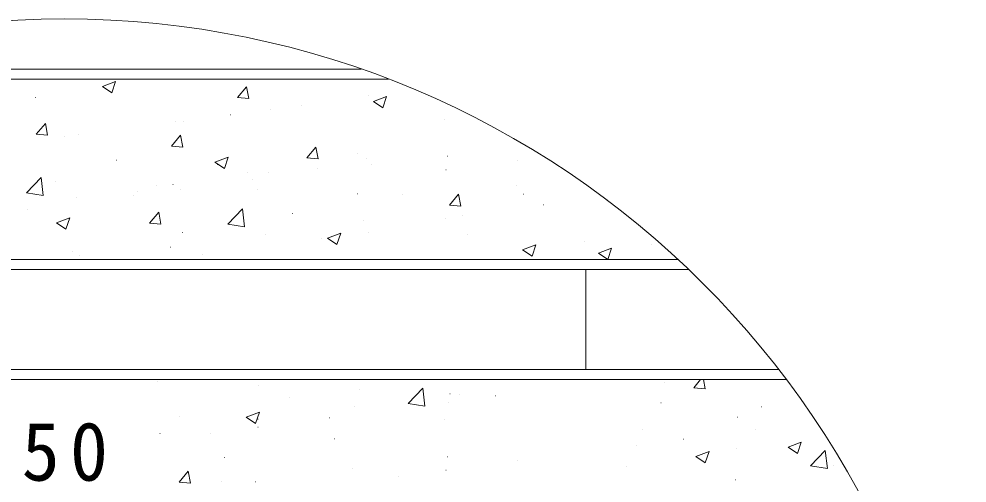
# Model space of a CAD drawing. Units: millimetres on the paper, enlarged 5 times, with parts at other scales. Extents: x -1291 to 1380, y -976 to 962.
# Drawn here: x 1082.1 to 1318.4, y -311.9 to -196.1 of the extents above; entities that cross this region are included whole.
import ezdxf

# ---------------------------------------------------------------- set-up
doc = ezdxf.new("R2010")
doc.units = ezdxf.units.MM
doc.header["$LTSCALE"] = 5
for name, color, linetype, lineweight in [('F-2_F-2ﾚｲﾔ', 3, 'Continuous', 9), ('F-4_F-4ﾚｲﾔ', 7, 'Continuous', 9), ('F-5_F-5ﾚｲﾔ', 2, 'Continuous', 9), ('F-A_F-Aﾚｲﾔ', 7, 'Continuous', 9)]:
    doc.layers.add(name, color=color, linetype=linetype, lineweight=lineweight)
doc.styles.add('ＭＳ ゴシック', font='')
doc.styles.get('ＭＳ ゴシック').set_extended_font_data('MS Gothic')

msp = doc.modelspace()

# ---------------------------------------------------------------- linework, layer by layer
at = {"layer": 'F-2_F-2ﾚｲﾔ'}
for p, q in [((1019.464, -208.583), (1167.366, -208.583)), ((1174.193, -211.083), (1012.638, -211.083)), ((940.445, -256.083), (1246.386, -256.083)), ((1249.039, -258.583), (937.792, -258.583)), ((1223.415, -258.583), (1223.415, -283.583)), ((1271.513, -283.583), (915.318, -283.583)), ((1273.415, -286.083), (913.415, -286.083))]:
    msp.add_line(p, q, dxfattribs=at)
at = {"layer": 'F-5_F-5ﾚｲﾔ', "color": 7}
msp.add_circle((1093.415, -421.083), 225, dxfattribs=at)
at = {"layer": 'F-A_F-Aﾚｲﾔ'}
for p, q in [((1102.917, -212.925), (1106.207, -211.662)), ((1105.254, -214.503), (1106.207, -211.663)), ((1102.917, -212.926), (1105.254, -214.503)), ((1136.577, -215.718), (1138.842, -213.019)), ((1139.386, -215.964), (1138.843, -213.019)), ((1086.176, -215.719), (1086.201, -215.719)), ((1136.577, -215.719), (1139.385, -215.964)), ((1169.189, -215.187), (1169.214, -215.187)), ((1170.447, -216.69), (1172.785, -218.266)), ((1170.448, -216.688), (1173.738, -215.425)), ((1172.785, -218.266), (1173.738, -215.427)), ((1144.783, -218.71), (1144.808, -218.71)), ((1152.575, -217.689), (1152.6, -217.689)), ((1121.048, -221.718), (1121.073, -221.718)), ((1123.015, -221.58), (1123.04, -221.58)), ((1134.779, -220.032), (1134.804, -220.032)), ((1188.1, -221.147), (1188.125, -221.147)), ((1086.427, -224.856), (1088.692, -222.156)), ((1089.237, -225.102), (1088.694, -222.156)), ((1086.427, -224.856), (1089.236, -225.102)), ((1093.339, -225.487), (1093.364, -225.487)), ((1096.922, -225.027), (1096.947, -225.027)), ((1120.131, -227.805), (1122.396, -225.105)), ((1122.941, -228.05), (1122.398, -225.105)), ((1120.131, -227.805), (1122.94, -228.051)), ((1153.835, -230.754), (1156.101, -228.054)), ((1156.645, -230.999), (1156.102, -228.054)), ((1106.446, -231.328), (1106.471, -231.328)), ((1130.966, -231.844), (1134.256, -230.581)), ((1133.303, -233.422), (1134.256, -230.582)), ((1153.835, -230.754), (1156.644, -230.999)), ((1166.448, -229.645), (1166.473, -229.645)), ((1168.618, -230.829), (1168.643, -230.829)), ((1188.953, -230.315), (1188.978, -230.315)), ((1206.339, -231.36), (1206.364, -231.36)), ((1130.965, -231.845), (1133.303, -233.422)), ((1131.53, -232.388), (1131.555, -232.388)), ((1156.615, -233.448), (1156.64, -233.448)), ((1169.89, -232.315), (1169.915, -232.315)), ((1188.543, -233.702), (1188.568, -233.702)), ((1083.978, -239.499), (1087.638, -235.684)), ((1088.157, -240.147), (1087.638, -235.684)), ((1139.044, -234.349), (1139.069, -234.349)), ((1140.214, -236.222), (1140.239, -236.222)), ((1144.212, -234.353), (1144.237, -234.353)), ((1091.269, -236.58), (1091.294, -236.58)), ((1116.354, -237.64), (1116.379, -237.64)), ((1120.477, -237.361), (1120.502, -237.361)), ((1122.417, -238.565), (1122.442, -238.565)), ((1206.046, -237.591), (1206.071, -237.591)), ((1083.978, -239.499), (1088.157, -240.148)), ((1096.351, -240.669), (1096.376, -240.669)), ((1110.654, -240.114), (1110.679, -240.114)), ((1111.64, -239.053), (1111.665, -239.053)), ((1141.438, -238.7), (1141.463, -238.7)), ((1166.522, -239.76), (1166.547, -239.76)), ((1177.707, -239.962), (1177.732, -239.962)), ((1189.429, -242.549), (1191.695, -239.849)), ((1192.239, -242.794), (1191.695, -239.849)), ((1207.898, -239.807), (1207.923, -239.807)), ((1189.429, -242.549), (1192.238, -242.794)), ((1212.787, -242.435), (1212.812, -242.435)), ((1228.529, -241.501), (1228.554, -241.501)), ((1084.236, -243.757), (1084.261, -243.757)), ((1091.484, -247), (1094.774, -245.737)), ((1093.821, -248.578), (1094.774, -245.738)), ((1114.671, -247.031), (1116.936, -244.332)), ((1117.48, -247.277), (1116.937, -244.331)), ((1134.127, -247.277), (1137.787, -243.462)), ((1138.307, -247.925), (1137.788, -243.462)), ((1150.303, -244.666), (1150.328, -244.666)), ((1192.721, -245.059), (1192.746, -245.059)), ((1091.483, -247.001), (1093.821, -248.578)), ((1114.671, -247.031), (1117.479, -247.277)), ((1134.128, -247.277), (1138.307, -247.925)), ((1168.046, -246.472), (1168.071, -246.472)), ((1188.381, -245.958), (1188.406, -245.958)), ((1122.9, -249.37), (1122.925, -249.37)), ((1143.641, -249.995), (1143.666, -249.995)), ((1159.015, -250.763), (1162.305, -249.5)), ((1161.352, -252.341), (1162.304, -249.501)), ((1169.292, -249.3), (1169.317, -249.3)), ((1193.978, -249.893), (1194.003, -249.893)), ((1157.529, -250.848), (1157.554, -250.848)), ((1159.014, -250.764), (1161.351, -252.341)), ((1207.652, -253.729), (1210.942, -252.466)), ((1209.989, -255.307), (1210.941, -252.468)), ((1223.057, -251.703), (1223.082, -251.703)), ((1239.742, -252.275), (1239.767, -252.275)), ((1095.496, -254.074), (1095.521, -254.074)), ((1097.097, -255.214), (1097.122, -255.214)), ((1119.906, -253.003), (1119.931, -253.003)), ((1127.852, -254.755), (1127.877, -254.755)), ((1207.651, -253.731), (1209.988, -255.307)), ((1226.545, -254.526), (1229.836, -253.263)), ((1226.545, -254.528), (1228.85, -256.083)), ((1228.889, -256.083), (1229.835, -253.265)), ((1116.711, -286.556), (1116.736, -286.556)), ((1141.795, -287.615), (1141.82, -287.615)), ((1179.124, -292.059), (1182.784, -288.244)), ((1183.303, -292.707), (1182.784, -288.244)), ((1242.908, -286.739), (1242.933, -286.739)), ((1250.318, -288.1), (1252.011, -286.083)), ((1250.318, -288.101), (1253.126, -288.346)), ((1253.127, -288.346), (1252.709, -286.083)), ((1149.437, -290.533), (1149.462, -290.533)), ((1166.88, -288.675), (1166.905, -288.675)), ((1189.524, -289.673), (1189.549, -289.673)), ((1191.964, -289.735), (1191.989, -289.735)), ((1200.904, -290.169), (1200.929, -290.169)), ((1165.789, -292.681), (1165.814, -292.681)), ((1179.124, -292.059), (1183.303, -292.707)), ((1189.141, -291.718), (1189.166, -291.718)), ((1242.132, -291.855), (1242.157, -291.855)), ((1267.217, -292.914), (1267.242, -292.914)), ((1122.033, -295.237), (1122.058, -295.237)), ((1138.756, -295.451), (1142.046, -294.188)), ((1141.093, -297.029), (1142.046, -294.19)), ((1138.756, -295.453), (1141.093, -297.029)), ((1141.663, -295.989), (1141.688, -295.989)), ((1159.464, -295.625), (1159.489, -295.625)), ((1188.1, -296.147), (1188.125, -296.147)), ((1261.22, -295.475), (1261.245, -295.475)), ((1117.257, -299.513), (1117.282, -299.513)), ((1129.904, -299.516), (1129.929, -299.516)), ((1141.668, -297.968), (1141.693, -297.968)), ((1237.485, -298.484), (1237.51, -298.484)), ((1265.576, -298.561), (1265.601, -298.561)), ((1160.697, -300.851), (1160.722, -300.851)), ((1236.016, -302.453), (1236.041, -302.453)), ((1247.779, -300.904), (1247.804, -300.904)), ((1273.818, -302.978), (1277.108, -301.715)), ((1276.154, -304.556), (1277.107, -301.717)), ((1250.845, -305.271), (1254.135, -304.008)), ((1253.182, -306.849), (1254.135, -304.009)), ((1260.854, -303.183), (1260.879, -303.183)), ((1273.817, -302.98), (1276.154, -304.556)), ((1279.423, -307.614), (1283.083, -303.8)), ((1283.603, -308.262), (1283.083, -303.8)), ((1133.293, -305.555), (1133.318, -305.555)), ((1188.953, -305.315), (1188.978, -305.315)), ((1206.339, -306.36), (1206.364, -306.36)), ((1250.844, -305.272), (1253.182, -306.849)), ((1122.021, -311.651), (1124.286, -308.951)), ((1124.831, -311.897), (1124.287, -308.951)), ((1165.218, -308.324), (1165.243, -308.324)), ((1188.543, -308.702), (1188.568, -308.702)), ((1233.45, -307.887), (1233.475, -307.887)), ((1279.423, -307.615), (1283.602, -308.263)), ((1285.055, -307.595), (1285.08, -307.595)), ((1122.021, -311.651), (1124.83, -311.897)), ((1132.645, -311.627), (1132.67, -311.627)), ((1141.091, -311.632), (1141.116, -311.632)), ((1176.779, -310.251), (1176.804, -310.251)), ((1260.649, -311.118), (1260.674, -311.118))]:
    msp.add_line(p, q, dxfattribs=at)

# ---------------------------------------------------------------- texts
at = {"layer": 'F-4_F-4ﾚｲﾔ', "color": 2, "insert": (1082.79, -311.536), "char_height": 14.66, "attachment_point": 7, "style": 'ＭＳ ゴシック'}
msp.add_mtext('\\T1.27;\\W0.95;50', dxfattribs=at)

doc.saveas('drawing.dxf')
